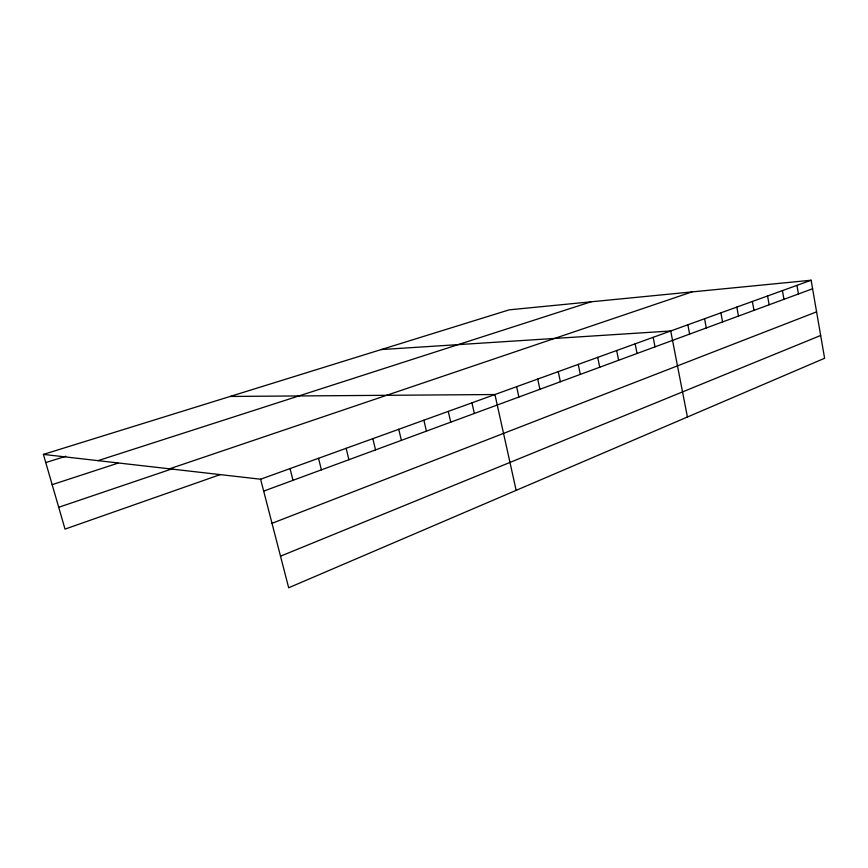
<?xml version="1.0" encoding="UTF-8"?>
<svg xmlns="http://www.w3.org/2000/svg" width="868" height="868" viewBox="0 0 868 868"><rect width="100%" height="100%" fill="white"/><g stroke="black" fill="none" stroke-linecap="round" stroke-linejoin="round"><path stroke-width="1.3" d="M280.505 556.182L820.661 335.482M272.01 523.317L816.582 311.851M263.677 491.125L812.6 288.762M260.606 479.223L811.124 280.234L824.6 358.267L288.675 587.766L260.606 479.223L43.4 454.409L65.024 529.1L220.407 474.546M169.531 468.818L691.97 291.919M58.709 507.281L172.786 468.601M52.156 484.659L117.929 463.176M98.019 460.648L591.086 301.804M45.765 462.568L65.805 456.253M43.4 454.409L509.234 309.833L811.124 280.234M381.171 349.576L670.714 330.99L687.413 417.02M230.172 396.448L494.934 394.528L516.156 490.355M290.031 468.59L293.015 480.308M318.523 458.293L321.41 469.848M346.115 448.322L348.903 459.704M372.839 438.655L375.54 449.884M398.759 429.291L401.374 440.358M423.888 420.21L426.427 431.125M448.268 411.389L450.742 422.163M471.942 402.839L474.34 413.461M516.623 386.683L518.88 397.045M537.715 379.056L539.918 389.287M558.254 371.645L560.392 381.736M578.24 364.419L580.312 374.39M597.705 357.377L599.723 367.24M616.66 350.531L618.634 360.263M635.137 343.847L637.058 353.471M653.148 337.337L655.025 346.853M687.847 324.795L689.626 334.093M704.566 318.751L706.302 327.941M720.885 312.86L722.577 321.941M736.813 307.098L738.473 316.082M752.372 301.478L753.988 310.364M767.572 295.977L769.146 304.776M782.426 290.617L783.967 299.319M796.943 285.366L798.441 293.981"/></g></svg>
